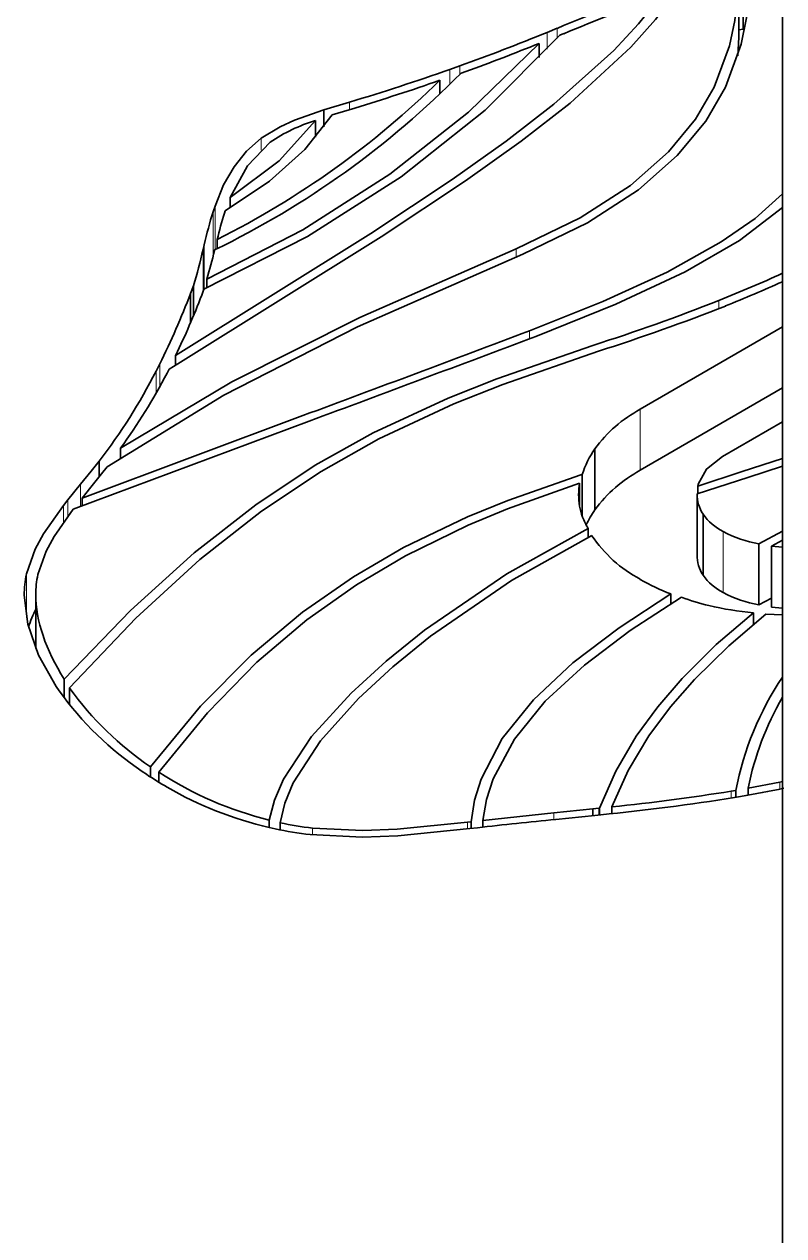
# Model space of a CAD drawing. Extents: x 384 to 891, y 188 to 696.
# Drawn here: x 768.38 to 773.46, y 646.86 to 654.96 of the extents above; entities that cross this region are included whole.
import ezdxf

# ---------------------------------------------------------------- set-up
doc = ezdxf.new("R2010")
doc.units = 0

msp = doc.modelspace()

# ---------------------------------------------------------------- linework, layer by layer
at = {"color": 7, "lineweight": 35}
msp.add_line((773.4549, 644.7196), (773.4549, 687.627), dxfattribs=at)
at = {"color": 7, "lineweight": 35, "ltscale": 0.010205}
for p, q in [((773.1624, 655.2859), (773.1624, 654.8777)), ((773.1923, 655.3395), (773.1923, 654.9313)), ((772.2, 652.1239), (772.2, 651.7157))]:
    msp.add_line(p, q, dxfattribs=at)
at = {"color": 7, "lineweight": 35, "ltscale": 0.001803}
msp.add_line((771.9462, 654.9368), (771.8795, 654.9093), dxfattribs=at)
at = {"color": 7, "lineweight": 13, "ltscale": 0.002832}
msp.add_line((771.8795, 654.9093), (771.8795, 654.796), dxfattribs=at)
at = {"color": 7, "lineweight": 13, "ltscale": 0.001707}
msp.add_line((771.9462, 654.9368), (771.9462, 654.8685), dxfattribs=at)
at = {"color": 7, "lineweight": 35, "ltscale": 0.000675847}
msp.add_line((771.9658, 654.8903), (771.9907, 654.9007), dxfattribs=at)
at = {"color": 7, "lineweight": 35, "ltscale": 0.003161}
msp.add_line((773.1624, 654.8777), (773.1546, 654.7515), dxfattribs=at)
at = {"color": 7, "lineweight": 35, "ltscale": 0.000761689}
msp.add_line((773.1923, 654.9313), (773.1624, 654.9258), dxfattribs=at)
at = {"color": 7, "lineweight": 35, "ltscale": 0.002394}
msp.add_line((771.8268, 654.8358), (771.8268, 654.7401), dxfattribs=at)
at = {"color": 7, "lineweight": 35, "ltscale": 0.001746}
msp.add_line((771.2956, 654.6852), (771.2299, 654.6616), dxfattribs=at)
at = {"color": 7, "lineweight": 13, "ltscale": 0.002481}
msp.add_line((771.2299, 654.6616), (771.2299, 654.5624), dxfattribs=at)
at = {"color": 7, "lineweight": 13, "ltscale": 0.001448}
msp.add_line((771.2956, 654.6852), (771.2956, 654.6273), dxfattribs=at)
at = {"color": 7, "lineweight": 35, "ltscale": 0.00085624}
msp.add_line((771.3042, 654.6359), (771.3364, 654.6475), dxfattribs=at)
at = {"color": 7, "lineweight": 35, "ltscale": 0.002272}
msp.add_line((771.1625, 654.5886), (771.1625, 654.4977), dxfattribs=at)
at = {"color": 7, "lineweight": 35, "ltscale": 0.004505}
msp.add_line((770.558, 654.4428), (770.3856, 654.3903), dxfattribs=at)
at = {"color": 7, "lineweight": 35, "ltscale": 0.002835}
msp.add_line((770.3856, 654.3903), (770.3856, 654.2769), dxfattribs=at)
at = {"color": 7, "lineweight": 35, "ltscale": 0.003964}
msp.add_line((770.442, 654.3572), (770.5938, 654.4033), dxfattribs=at)
at = {"color": 7, "lineweight": 13, "ltscale": 0.00126}
msp.add_line((770.558, 654.4428), (770.558, 654.3924), dxfattribs=at)
at = {"color": 7, "lineweight": 35, "ltscale": 0.002837}
msp.add_line((770.3308, 654.3208), (770.3308, 654.2073), dxfattribs=at)
at = {"color": 7, "lineweight": 13, "ltscale": 0.001974}
msp.add_line((769.9664, 654.2011), (769.9664, 654.1221), dxfattribs=at)
at = {"color": 7, "lineweight": 35, "ltscale": 0.001709}
for p, q in [((769.7604, 653.8043), (769.7604, 653.7359)), ((769.2262, 649.9972), (769.2262, 649.9288))]:
    msp.add_line(p, q, dxfattribs=at)
at = {"color": 7, "lineweight": 35, "ltscale": 0.000990625}
msp.add_line((769.6581, 653.7466), (769.6456, 653.709), dxfattribs=at)
at = {"color": 7, "lineweight": 13, "ltscale": 0.007263}
msp.add_line((769.6581, 653.7466), (769.6581, 653.4561), dxfattribs=at)
at = {"color": 7, "lineweight": 13, "ltscale": 0.007362}
msp.add_line((769.6456, 653.709), (769.6456, 653.4145), dxfattribs=at)
at = {"color": 7, "lineweight": 35, "ltscale": 0.00037637}
msp.add_line((769.7212, 653.7009), (769.726, 653.7151), dxfattribs=at)
at = {"color": 7, "lineweight": 35, "ltscale": 0.000837195}
msp.add_line((769.5858, 653.4888), (769.5781, 653.4562), dxfattribs=at)
at = {"color": 7, "lineweight": 13, "ltscale": 0.007384}
msp.add_line((769.5858, 653.4888), (769.5858, 653.1935), dxfattribs=at)
at = {"color": 7, "lineweight": 35, "ltscale": 0.00153}
msp.add_line((769.6733, 653.5247), (769.6733, 653.4634), dxfattribs=at)
at = {"color": 7, "lineweight": 13, "ltscale": 0.007005}
msp.add_line((769.5781, 653.4562), (769.5781, 653.176), dxfattribs=at)
at = {"color": 7, "lineweight": 35, "ltscale": 0.000118056}
msp.add_line((769.6543, 653.4502), (769.6555, 653.4548), dxfattribs=at)
at = {"color": 7, "lineweight": 13, "ltscale": 0.001367}
msp.add_line((771.6726, 653.4616), (771.6726, 653.4069), dxfattribs=at)
at = {"color": 7, "lineweight": 35, "ltscale": 0.001454}
msp.add_line((769.6031, 653.2595), (769.6031, 653.2014), dxfattribs=at)
at = {"color": 7, "lineweight": 35, "ltscale": 0.001386}
msp.add_line((769.5132, 653.2144), (769.4945, 653.1622), dxfattribs=at)
at = {"color": 7, "lineweight": 35, "ltscale": 0.004857}
msp.add_line((769.4945, 653.1622), (769.4945, 652.9679), dxfattribs=at)
at = {"color": 7, "lineweight": 35, "ltscale": 0.005057}
msp.add_line((769.5132, 653.2144), (769.5132, 653.0121), dxfattribs=at)
at = {"color": 7, "lineweight": 35, "ltscale": 0.00032866}
msp.add_line((769.5695, 653.152), (769.5739, 653.1644), dxfattribs=at)
at = {"color": 7, "lineweight": 35, "ltscale": 0.000751953}
msp.add_line((769.5739, 653.1644), (769.584, 653.1927), dxfattribs=at)
at = {"color": 7, "lineweight": 13, "ltscale": 0.001341}
msp.add_line((773.0287, 653.1157), (773.0287, 653.0621), dxfattribs=at)
at = {"color": 7, "lineweight": 13, "ltscale": 0.001324}
msp.add_line((771.7611, 652.913), (771.7611, 652.86), dxfattribs=at)
at = {"color": 7, "lineweight": 35, "ltscale": 0.027488}
for p, q in [((773.4549, 652.9391), (772.5027, 652.3894)), ((773.4549, 652.5309), (772.5027, 651.9811))]:
    msp.add_line(p, q, dxfattribs=at)
at = {"color": 7, "lineweight": 35, "ltscale": 0.001348}
msp.add_line((769.2879, 652.6913), (769.2635, 652.6432), dxfattribs=at)
at = {"color": 7, "lineweight": 13, "ltscale": 0.003828}
msp.add_line((769.2879, 652.6913), (769.2879, 652.5381), dxfattribs=at)
at = {"color": 7, "lineweight": 35, "ltscale": 0.001735}
msp.add_line((769.3506, 652.6568), (769.4097, 652.6932), dxfattribs=at)
at = {"color": 7, "lineweight": 35, "ltscale": 0.001624}
msp.add_line((769.3947, 652.7489), (769.3947, 652.684), dxfattribs=at)
at = {"color": 7, "lineweight": 13, "ltscale": 0.003712}
msp.add_line((769.2635, 652.6432), (769.2635, 652.4947), dxfattribs=at)
at = {"color": 7, "lineweight": 35, "ltscale": 0.000736323}
msp.add_line((769.3373, 652.6306), (769.3506, 652.6568), dxfattribs=at)
at = {"color": 7, "lineweight": 35, "ltscale": 0.039417}
msp.add_line((770.2459, 652.3459), (768.7687, 651.7946), dxfattribs=at)
at = {"color": 7, "lineweight": 13, "ltscale": 0.010207}
for p, q in [((772.5027, 652.3894), (772.5027, 651.9811)), ((773.0578, 651.5704), (773.0578, 651.1622))]:
    msp.add_line(p, q, dxfattribs=at)
at = {"color": 7, "lineweight": 35, "ltscale": 0.042114}
msp.add_line((768.7094, 651.7195), (770.2875, 652.3087), dxfattribs=at)
at = {"color": 7, "lineweight": 35, "ltscale": 0.011625}
msp.add_line((773.0522, 652.0722), (773.4549, 652.3047), dxfattribs=at)
at = {"color": 7, "lineweight": 35, "ltscale": 0.001634}
msp.add_line((769.0261, 652.1277), (769.0261, 652.0624), dxfattribs=at)
at = {"color": 7, "lineweight": 35, "ltscale": 0.002161}
msp.add_line((768.8829, 652.0417), (768.8291, 651.9741), dxfattribs=at)
at = {"color": 7, "lineweight": 35, "ltscale": 0.002657}
msp.add_line((768.8829, 652.0417), (768.8829, 651.9354), dxfattribs=at)
at = {"color": 7, "lineweight": 35, "ltscale": 0.007104}
msp.add_line((773.4547, 652.0593), (773.1845, 651.9714), dxfattribs=at)
at = {"color": 7, "lineweight": 35, "ltscale": 0.002797}
msp.add_line((768.8291, 651.9741), (768.7586, 651.8872), dxfattribs=at)
at = {"color": 7, "lineweight": 35, "ltscale": 0.00281}
msp.add_line((768.8284, 651.8682), (768.8992, 651.9554), dxfattribs=at)
at = {"color": 7, "lineweight": 35, "ltscale": 0.001542}
msp.add_line((768.8992, 651.9554), (768.9376, 652.0037), dxfattribs=at)
at = {"color": 7, "lineweight": 35, "ltscale": 0.000236437}
msp.add_line((772.1148, 651.9521), (772.1058, 651.9492), dxfattribs=at)
at = {"color": 7, "lineweight": 35, "ltscale": 0.007037}
msp.add_line((772.1148, 651.9521), (772.1148, 651.6707), dxfattribs=at)
at = {"color": 7, "lineweight": 35, "ltscale": 0.007783}
msp.add_line((773.1845, 651.9714), (772.8885, 651.875), dxfattribs=at)
at = {"color": 7, "lineweight": 35, "ltscale": 0.006116}
msp.add_line((773.2222, 651.9326), (773.4548, 652.0084), dxfattribs=at)
at = {"color": 7, "lineweight": 35, "ltscale": 0.003384}
msp.add_line((768.7586, 651.8872), (768.6736, 651.7819), dxfattribs=at)
at = {"color": 7, "lineweight": 13, "ltscale": 0.003731}
msp.add_line((768.7586, 651.8872), (768.7586, 651.738), dxfattribs=at)
at = {"color": 7, "lineweight": 35, "ltscale": 0.002367}
msp.add_line((768.7687, 651.7946), (768.8284, 651.8682), dxfattribs=at)
at = {"color": 7, "lineweight": 35, "ltscale": 0.003886}
msp.add_line((772.0975, 651.8948), (772.0975, 651.7394), dxfattribs=at)
at = {"color": 7, "lineweight": 35, "ltscale": 0.008888}
msp.add_line((772.8842, 651.8224), (773.2222, 651.9326), dxfattribs=at)
at = {"color": 7, "lineweight": 35, "ltscale": 0.000318441}
msp.add_line((772.8885, 651.875), (772.8895, 651.8877), dxfattribs=at)
at = {"color": 7, "lineweight": 35, "ltscale": 0.00128}
msp.add_line((772.8885, 651.875), (772.8885, 651.8238), dxfattribs=at)
at = {"color": 7, "lineweight": 35, "ltscale": 0.001199}
msp.add_line((768.6736, 651.7819), (768.6441, 651.744), dxfattribs=at)
at = {"color": 7, "lineweight": 13, "ltscale": 0.002742}
msp.add_line((768.6736, 651.7819), (768.6736, 651.6722), dxfattribs=at)
at = {"color": 7, "lineweight": 35, "ltscale": 0.00132}
msp.add_line((768.7687, 651.7946), (768.7687, 651.7418), dxfattribs=at)
at = {"color": 7, "lineweight": 35, "ltscale": 0.010207}
for p, q in [((772.8842, 651.8182), (772.8842, 651.41)), ((772.9232, 651.687), (772.9232, 651.2787)), ((773.2966, 651.4885), (773.2966, 651.0803)), ((773.3807, 651.473), (773.3807, 651.0648))]:
    msp.add_line(p, q, dxfattribs=at)
at = {"color": 7, "lineweight": 13, "ltscale": 0.002814}
msp.add_line((768.6441, 651.744), (768.6441, 651.6315), dxfattribs=at)
at = {"color": 7, "lineweight": 35, "ltscale": 0.001448}
msp.add_line((772.1545, 651.5905), (772.1545, 651.5326), dxfattribs=at)
at = {"color": 7, "lineweight": 35, "ltscale": 0.004489}
msp.add_line((773.4551, 651.5728), (773.2966, 651.4885), dxfattribs=at)
at = {"color": 7, "lineweight": 35, "ltscale": 0.002103}
msp.add_line((773.3807, 651.473), (773.455, 651.5125), dxfattribs=at)
at = {"color": 7, "lineweight": 35, "ltscale": 0.001862}
for p, q in [((773.4549, 651.4668), (773.3807, 651.473)), ((773.4549, 651.0585), (773.3807, 651.0648))]:
    msp.add_line(p, q, dxfattribs=at)
at = {"color": 7, "lineweight": 13, "ltscale": 0.007382}
msp.add_line((768.397, 651.288), (768.397, 650.9927), dxfattribs=at)
at = {"color": 7, "lineweight": 35, "ltscale": 0.00901}
msp.add_line((768.4591, 651.1486), (768.4591, 650.7882), dxfattribs=at)
at = {"color": 7, "lineweight": 35, "ltscale": 0.001637}
msp.add_line((772.7079, 651.1533), (772.7079, 651.0878), dxfattribs=at)
at = {"color": 7, "lineweight": 35, "ltscale": 0.002386}
msp.add_line((773.3807, 651.1252), (773.2966, 651.0803), dxfattribs=at)
at = {"color": 7, "lineweight": 35, "ltscale": 0.001915}
msp.add_line((773.2598, 651.0267), (773.2598, 650.9501), dxfattribs=at)
at = {"color": 7, "lineweight": 35, "ltscale": 0.002784}
msp.add_line((773.3436, 651.0181), (773.4549, 651.0139), dxfattribs=at)
at = {"color": 7, "lineweight": 35, "ltscale": 0.003098}
msp.add_line((768.6498, 650.5821), (768.6498, 650.4582), dxfattribs=at)
at = {"color": 7, "lineweight": 35, "ltscale": 0.000849842}
msp.add_line((768.5964, 650.5337), (768.6156, 650.5056), dxfattribs=at)
at = {"color": 7, "lineweight": 35, "ltscale": 0.000114268}
msp.add_line((768.6873, 650.522), (768.6848, 650.5258), dxfattribs=at)
at = {"color": 7, "lineweight": 35, "ltscale": 0.002821}
msp.add_line((768.6848, 650.5258), (768.6848, 650.413), dxfattribs=at)
at = {"color": 7, "lineweight": 13, "ltscale": 0.002808}
msp.add_line((768.6873, 650.522), (768.6873, 650.4097), dxfattribs=at)
at = {"color": 7, "lineweight": 35, "ltscale": 0.000852771}
msp.add_line((769.1709, 649.9658), (769.1992, 649.9467), dxfattribs=at)
at = {"color": 7, "lineweight": 35, "ltscale": 0.00168}
msp.add_line((769.2823, 649.9607), (769.2823, 649.8935), dxfattribs=at)
at = {"color": 7, "lineweight": 35, "ltscale": 0.000801224}
msp.add_line((773.1426, 649.8394), (773.111, 649.8341), dxfattribs=at)
at = {"color": 7, "lineweight": 13, "ltscale": 0.001158}
msp.add_line((773.111, 649.8341), (773.111, 649.7878), dxfattribs=at)
at = {"color": 7, "lineweight": 35, "ltscale": 0.001158}
msp.add_line((773.1426, 649.8394), (773.1426, 649.793), dxfattribs=at)
at = {"color": 7, "lineweight": 35, "ltscale": 0.00539}
msp.add_line((773.4359, 649.8951), (773.2241, 649.8547), dxfattribs=at)
at = {"color": 7, "lineweight": 35, "ltscale": 0.00119}
msp.add_line((773.2241, 649.8547), (773.2241, 649.8071), dxfattribs=at)
at = {"color": 7, "lineweight": 35, "ltscale": 0.000485436}
msp.add_line((773.4549, 649.8992), (773.4359, 649.8951), dxfattribs=at)
at = {"color": 7, "lineweight": 13, "ltscale": 0.001186}
msp.add_line((773.4359, 649.8951), (773.4359, 649.8477), dxfattribs=at)
at = {"color": 7, "lineweight": 35, "ltscale": 0.001048}
msp.add_line((773.1323, 649.7913), (773.1736, 649.7983), dxfattribs=at)
at = {"color": 7, "lineweight": 35, "ltscale": 0.011903}
msp.add_line((771.9239, 649.6885), (771.4504, 649.6386), dxfattribs=at)
at = {"color": 7, "lineweight": 35, "ltscale": 0.006577}
msp.add_line((772.1856, 649.7151), (771.9239, 649.6885), dxfattribs=at)
at = {"color": 7, "lineweight": 13, "ltscale": 0.001129}
msp.add_line((771.9239, 649.6885), (771.9239, 649.6434), dxfattribs=at)
at = {"color": 7, "lineweight": 35, "ltscale": 0.00659}
msp.add_line((771.937, 649.6447), (772.1993, 649.6712), dxfattribs=at)
at = {"color": 7, "lineweight": 35, "ltscale": 0.000994041}
msp.add_line((772.2252, 649.7192), (772.1856, 649.7151), dxfattribs=at)
at = {"color": 7, "lineweight": 35, "ltscale": 0.001132}
for p, q in [((772.1856, 649.7151), (772.1856, 649.6698)), ((771.3716, 649.6296), (771.3716, 649.5844))]:
    msp.add_line(p, q, dxfattribs=at)
at = {"color": 7, "lineweight": 35, "ltscale": 0.000988129}
msp.add_line((772.1993, 649.6712), (772.2386, 649.6754), dxfattribs=at)
at = {"color": 7, "lineweight": 35, "ltscale": 0.000142896}
msp.add_line((772.2308, 649.7198), (772.2252, 649.7192), dxfattribs=at)
at = {"color": 7, "lineweight": 13, "ltscale": 0.001131}
msp.add_line((772.2252, 649.7192), (772.2252, 649.674), dxfattribs=at)
at = {"color": 7, "lineweight": 35, "ltscale": 0.001134}
msp.add_line((772.2308, 649.7198), (772.2308, 649.6745), dxfattribs=at)
at = {"color": 7, "lineweight": 35, "ltscale": 0.001135}
msp.add_line((772.3135, 649.7287), (772.3135, 649.6833), dxfattribs=at)
at = {"color": 7, "lineweight": 35, "ltscale": 0.001031}
msp.add_line((770.0202, 649.5912), (770.0604, 649.582), dxfattribs=at)
at = {"color": 7, "lineweight": 35, "ltscale": 0.001233}
msp.add_line((770.0208, 649.6403), (770.0208, 649.591), dxfattribs=at)
at = {"color": 7, "lineweight": 35, "ltscale": 0.001186}
msp.add_line((770.0944, 649.6223), (770.0944, 649.5749), dxfattribs=at)
at = {"color": 7, "lineweight": 35, "ltscale": 0.000636304}
msp.add_line((771.3716, 649.6296), (771.3464, 649.6266), dxfattribs=at)
at = {"color": 7, "lineweight": 13, "ltscale": 0.001135}
msp.add_line((771.3464, 649.6266), (771.3464, 649.5812), dxfattribs=at)
at = {"color": 7, "lineweight": 35, "ltscale": 0.001328}
msp.add_line((771.3618, 649.5831), (771.4145, 649.5894), dxfattribs=at)
at = {"color": 7, "lineweight": 35, "ltscale": 0.001125}
msp.add_line((771.4504, 649.6386), (771.4504, 649.5936), dxfattribs=at)
at = {"color": 7, "lineweight": 13, "ltscale": 0.001126}
msp.add_line((770.3095, 649.5869), (770.3095, 649.5418), dxfattribs=at)
at = {"color": 7, "lineweight": 35}
for points in [[(773.1624, 655.2859), (773.1346, 654.9887), (773.0989, 654.8182), (772.9979, 654.5436), (772.872, 654.3286), (772.692, 654.1107), (772.4367, 653.886), (772.1007, 653.668), (771.6726, 653.4616)], [(771.7174, 653.4256), (772.1496, 653.6345), (772.4901, 653.8563), (772.7501, 654.0854), (772.9406, 654.3164), (773.0727, 654.5435), (773.1773, 654.8306), (773.2134, 655.0061), (773.2402, 655.3013)], [(769.4097, 652.6932), (770.7699, 653.5414), (771.334, 653.9156), (771.7058, 654.1808), (772.0332, 654.4368), (772.4402, 654.8103), (772.6057, 654.9955), (772.7454, 655.1817)], [(772.6312, 655.1432), (772.4904, 654.9655), (772.3257, 654.7878), (771.9254, 654.4284), (771.6062, 654.1815), (771.2456, 653.9254), (770.7009, 653.5643), (769.3947, 652.7489)], [(769.584, 653.1927), (770.2777, 653.5439), (770.9032, 653.942), (771.4645, 654.3898), (771.9658, 654.8903)], [(771.8268, 654.8358), (771.3533, 654.3752), (770.8271, 653.9604), (770.2448, 653.5894), (769.6031, 653.2595)], [(770.3856, 654.3903), (770.1896, 654.3211), (770.0942, 654.2784), (769.9664, 654.2011)], [(769.726, 653.7151), (770.0235, 653.915), (770.2584, 654.1256), (770.442, 654.3572)], [(770.3308, 654.3208), (770.088, 654.0504), (769.7604, 653.8043)], [(769.9664, 654.2011), (769.8687, 654.114), (769.7856, 654.0105), (769.7159, 653.8887), (769.6581, 653.7466)], [(769.7604, 653.8043), (769.8744, 654.0164), (770.0275, 654.174)], [(773.4548, 653.8283), (773.2706, 653.6644), (773.0448, 653.5075), (772.6822, 653.3061), (772.2529, 653.1094), (771.7611, 652.913)], [(771.8033, 652.876), (772.3405, 653.0916), (772.8034, 653.308), (773.1666, 653.5176), (773.4549, 653.7377)], [(768.9376, 652.0037), (769.718, 652.4819), (770.6119, 652.9392), (771.7174, 653.4256)], [(771.6726, 653.4616), (770.6259, 653.0025), (769.7706, 652.5715), (769.0261, 652.1277)], [(772.1851, 652.8143), (771.5439, 652.592), (771.2171, 652.4636), (770.7157, 652.2309), (770.3287, 652.0135), (769.9303, 651.7491), (769.5189, 651.4286), (769.0927, 651.0426), (768.6498, 650.5821)], [(768.6848, 650.5258), (769.129, 650.9921), (769.5564, 651.3824), (769.9686, 651.7062), (770.3676, 651.9728), (770.7548, 652.1915), (771.2563, 652.425), (771.583, 652.5536), (772.2238, 652.7759)], [(772.8895, 651.8877), (772.947, 651.9888), (773.0522, 652.0722)], [(772.1058, 651.9492), (771.618, 651.7772), (771.3481, 651.6683), (770.9196, 651.4631), (770.5851, 651.2682), (770.2441, 651.0307), (769.901, 650.7441), (769.5602, 650.4017), (769.2262, 649.9972)], [(769.2823, 649.9607), (769.6073, 650.3583), (769.9388, 650.6957), (770.2728, 650.9791), (770.605, 651.2147), (770.9315, 651.4088), (771.3507, 651.6138), (771.6156, 651.7229), (772.0975, 651.8948)], [(768.6441, 651.744), (768.5118, 651.556), (768.4553, 651.4525), (768.397, 651.288)], [(768.4732, 651.2825), (768.5287, 651.4393), (768.5826, 651.5383), (768.7094, 651.7195)], [(772.1545, 651.5905), (771.6114, 651.288), (771.0605, 650.9103), (770.8028, 650.7031), (770.5679, 650.4888), (770.3043, 650.199), (770.1155, 649.9131), (770.0551, 649.7745), (770.0208, 649.6403)], [(770.0944, 649.6223), (770.1251, 649.7535), (770.1816, 649.8892), (770.3629, 650.1696), (770.6187, 650.4544), (770.848, 650.6653), (771.1004, 650.8698), (771.642, 651.2435), (772.1784, 651.5446)], [(768.3818, 651.1456), (768.4062, 650.95), (768.4782, 650.7442), (768.5964, 650.5337)], [(772.7079, 651.1533), (772.3619, 650.9272), (772.052, 650.6912), (771.788, 650.4445), (771.58, 650.1859), (771.4379, 649.9146), (771.3947, 649.7739), (771.3716, 649.6296)], [(771.4504, 649.6386), (771.4745, 649.7792), (771.5184, 649.9165), (771.6608, 650.1816), (771.8676, 650.4348), (772.1292, 650.6768), (772.4358, 650.9086), (772.7777, 651.131)], [(773.2598, 651.0267), (773.0112, 650.8139), (772.7827, 650.587), (772.6205, 650.3987), (772.4766, 650.2015), (772.3384, 649.9666), (772.2308, 649.7198)], [(772.3135, 649.7287), (772.4224, 649.972), (772.5613, 650.2039), (772.7043, 650.397), (772.865, 650.5814), (773.0944, 650.8068), (773.3436, 651.0181)], [(771.3464, 649.6266), (770.8768, 649.5801), (770.647, 649.571), (770.3095, 649.5869)], [(770.2945, 649.5433), (770.6444, 649.5265), (770.881, 649.5356), (771.3618, 649.5831)]]:
    msp.add_lwpolyline(points, dxfattribs=at)
for centre, radius, start, end in [((775.5303, 646.5289), 9.1394, 108.29171, 113.08765), ((775.8557, 645.6838), 9.9942, 108.82283, 112.75003), ((766.6662, 667.6285), 13.7462, 289.68064, 292.28773), ((766.6545, 667.5562), 13.7316, 289.93532, 292.12728), ((767.0511, 658.8257), 5.9695, 295.86822, 315.42983), ((766.3454, 668.5172), 14.6913, 286.66283, 289.41884), ((767.0292, 658.7953), 5.8971, 296.6417, 314.4955), ((766.2934, 668.5444), 14.7807, 286.91466, 289.23351), ((770.6578, 653.2468), 1.1218, 106.93265, 124.2087), ((772.5098, 652.816), 3.0004, 162.68472, 167.04269), ((772.3391, 652.8994), 2.738, 162.97767, 166.79928), ((766.7315, 654.0834), 2.9146, 342.64998, 347.57464), ((765.9993, 654.3306), 3.7596, 343.44647, 346.45613), ((769.0558, 662.9942), 10.6474, 291.90891, 294.40189), ((768.9829, 663.2387), 10.9517, 291.92861, 294.09925), ((764.5834, 655.0339), 5.2556, 333.52898, 339.13691), ((764.5137, 655.1061), 5.4204, 334.2234, 338.86912), ((767.9575, 666.0287), 13.8735, 287.74102, 291.44131), ((767.9489, 666.1281), 14.0191, 287.7529, 291.43864), ((678.7626, 899.2104), 263.2702, 290.333737, 290.68584), ((680.8077, 893.7775), 257.5146, 290.332931, 290.693019), ((765.8411, 654.3856), 3.8403, 322.38397, 333.0188), ((765.8804, 654.4238), 3.8944, 323.87507, 332.58309), ((772.9444, 651.5757), 0.9252, 118.49451, 143.62897), ((772.6662, 651.7861), 0.5757, 144.07296, 163.24171), ((772.9444, 651.1674), 0.9252, 118.49451, 143.62897), ((772.5352, 651.817), 0.4446, 169.92422, 179.97442), ((772.5574, 651.8193), 0.4669, 180.25876, 198.97183), ((773.1074, 651.8129), 0.2232, 177.55414, 214.33381), ((772.6508, 651.3867), 0.558, 143.87777, 155.9009), ((772.6937, 651.9119), 0.6275, 202.91789, 210.78907), ((773.234, 651.9143), 0.3857, 216.17902, 242.87112), ((772.9387, 652.0612), 0.92, 214.19426, 241.74422), ((773.4178, 652.24), 0.7606, 241.736, 260.83741), ((773.1074, 651.4046), 0.2232, 177.55414, 214.33381), ((769.0371, 651.1483), 0.6552, 167.68899, 180.23124), ((769.079, 651.1512), 0.6199, 167.77656, 180.24001), ((773.2281, 652.5266), 1.4684, 240.39428, 249.25364), ((773.234, 651.5061), 0.3857, 216.17902, 242.87112), ((773.4115, 652.8865), 1.8662, 250.14998, 256.0767), ((773.4178, 651.8317), 0.7606, 241.736, 260.83741), ((769.2078, 650.6814), 0.8355, 153.6536, 162.56585), ((773.459, 653.1945), 2.1768, 256.81179, 264.74685), ((775.142, 649.4589), 2.035, 146.01558, 169.22514), ((770.3943, 651.7837), 2.1908, 215.69833, 236.06056), ((770.4235, 651.7696), 2.1385, 215.69947, 235.96021), ((775.1956, 649.4534), 2.0117, 149.924, 168.49343), ((770.5988, 652.0461), 2.5233, 236.3097, 240.01842), ((770.6098, 652.0081), 2.4401, 237.04259, 256.03211), ((770.5829, 652.0158), 2.4891, 239.98654, 256.93411), ((770.9151, 663.4397), 13.7818, 275.82353, 279.168), ((771.8905, 657.3284), 7.6386, 279.66964, 281.87957), ((770.7665, 664.6016), 14.9983, 275.6324, 279.07547), ((770.5651, 651.8039), 2.2317, 257.8246, 263.42301), ((774.4651, 623.1299), 26.6349, 95.44659, 96.57692), ((770.5646, 651.9047), 2.3767, 257.75197, 263.4744)]:
    msp.add_arc(centre, radius, start, end, dxfattribs=at)
msp.add_ellipse((769.8107, 650.6341), major_axis=(1.268, -0.8167), ratio=0.572992, start_param=3.495197, end_param=4.032897, dxfattribs=at)

doc.saveas('drawing.dxf')
